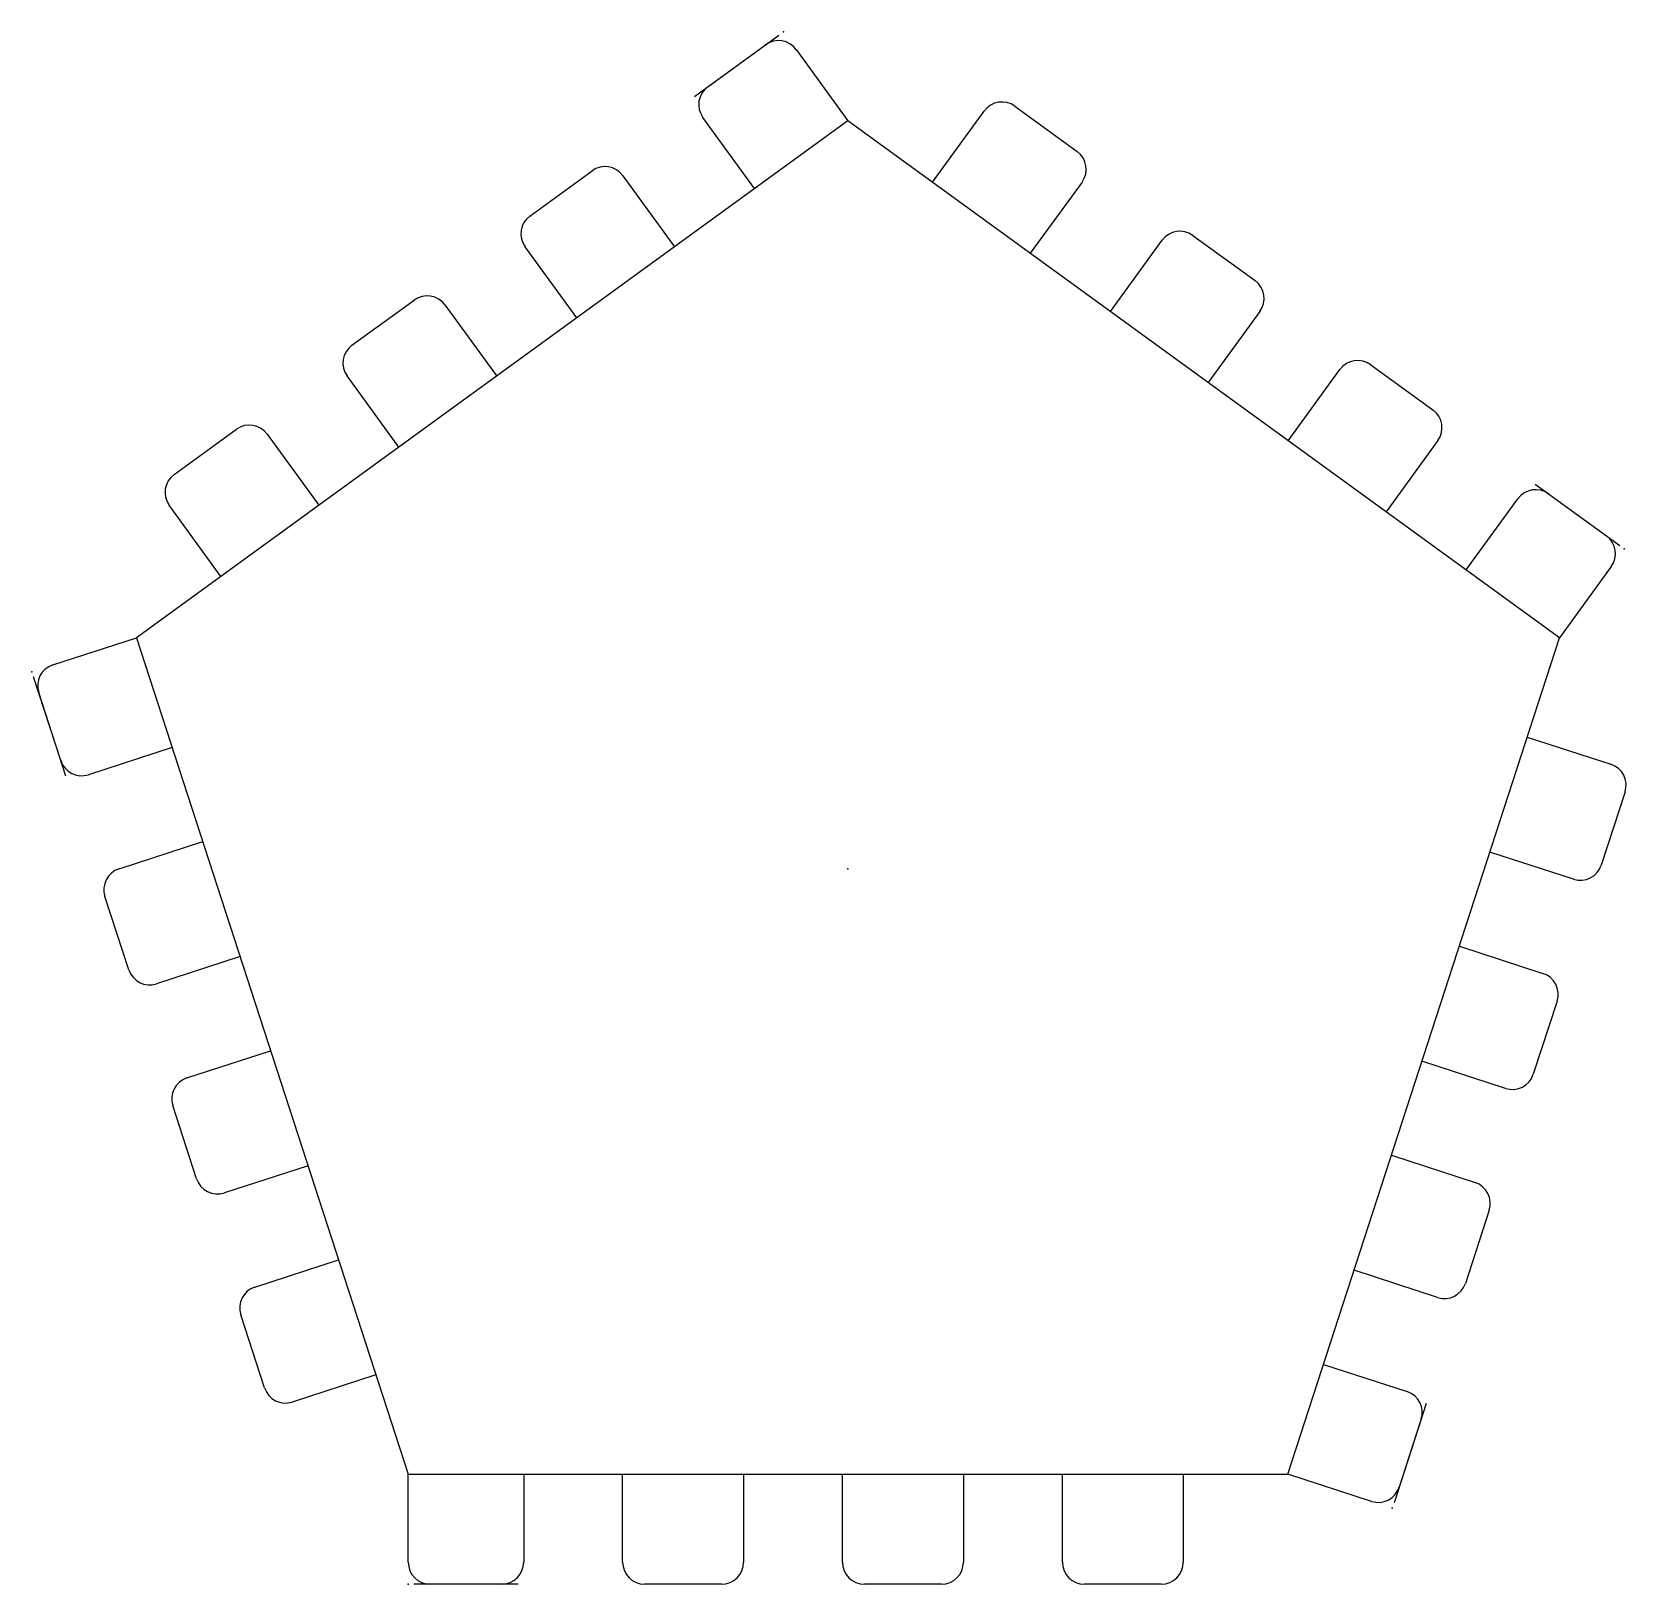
# Model space of a CAD drawing. Header units: centimetres. Extents: x -1.71 to 5.54, y -0.5 to 6.56.
import ezdxf

# ---------------------------------------------------------------- set-up
doc = ezdxf.new("R2010")
doc.units = ezdxf.units.CM
doc.header["$MEASUREMENT"] = 0
doc.layers.add('pentagon v2_Sketch1', color=7, linetype='Continuous')

msp = doc.modelspace()

# ---------------------------------------------------------------- linework, layer by layer
at = {"layer": 'pentagon v2_Sketch1'}
for p, q in [((1.3623, 6.3101), (1.6859, 6.5452)), ((1.3016, 6.266), (1.6252, 6.5011)), ((1.7649, 6.479), (2, 6.1554)), ((1.5753, 5.8468), (1.3402, 6.1704)), ((2.3843, 5.8762), (2.6194, 6.1998)), ((2.7591, 6.2219), (3.0422, 6.0162)), ((2, 6.1554), (-1.2361, 3.8042)), ((5.2361, 3.8042), (2, 6.1554)), ((0.5533, 5.7223), (0.8364, 5.928)), ((0.9761, 5.9059), (1.2112, 5.5823)), ((3.0644, 5.8765), (2.8292, 5.5529)), ((3.1933, 5.2884), (3.4284, 5.612)), ((3.5681, 5.6341), (3.8513, 5.4284)), ((0.7662, 5.259), (0.5311, 5.5826)), ((-0.2558, 5.1345), (0.0274, 5.3402)), ((0.1671, 5.3181), (0.4022, 4.9945)), ((3.8734, 5.2887), (3.6383, 4.9651)), ((4.0023, 4.7006), (4.2374, 5.0242)), ((4.3771, 5.0463), (4.6603, 4.8406)), ((-0.0428, 4.6712), (-0.2779, 4.9948)), ((-1.0648, 4.5467), (-0.7816, 4.7524)), ((-0.6419, 4.7303), (-0.4068, 4.4067)), ((4.6824, 4.7009), (4.4473, 4.3773)), ((5.1255, 4.5026), (5.4491, 4.2675)), ((4.8113, 4.1128), (5.0464, 4.4364)), ((5.1861, 4.4585), (5.5097, 4.2234)), ((-0.8518, 4.0834), (-1.0869, 4.407)), ((5.4712, 4.1278), (5.2361, 3.8042)), ((-1.6165, 3.6806), (-1.2361, 3.8042)), ((-1.2361, 3.8042), (0, 0)), ((4, 0), (5.2361, 3.8042)), ((-1.5803, 3.2455), (-1.7039, 3.6259)), ((-1.5571, 3.1742), (-1.6807, 3.5546)), ((5.0893, 3.3525), (5.4697, 3.2289)), ((-1.0738, 3.3049), (-1.4543, 3.1813)), ((5.5339, 3.1029), (5.4258, 2.77)), ((-1.3152, 2.7533), (-0.9348, 2.8769)), ((5.2997, 2.7058), (4.9193, 2.8294)), ((-1.2712, 2.2945), (-1.3794, 2.6273)), ((4.7803, 2.4014), (5.1607, 2.2778)), ((-0.7648, 2.3539), (-1.1452, 2.2303)), ((5.2249, 2.1518), (5.1167, 1.8189)), ((-1.0062, 1.8023), (-0.6258, 1.9259)), ((4.9907, 1.7547), (4.6103, 1.8783)), ((-0.9622, 1.3434), (-1.0704, 1.6763)), ((4.4713, 1.4504), (4.8517, 1.3268)), ((-0.4558, 1.4028), (-0.8362, 1.2792)), ((4.9159, 1.2007), (4.8077, 0.8679)), ((-0.6972, 0.8512), (-0.3167, 0.9748)), ((4.6817, 0.8037), (4.3013, 0.9273)), ((-0.6532, 0.3923), (-0.7614, 0.7252)), ((-0.1468, 0.4518), (-0.5272, 0.3281)), ((4.1622, 0.4993), (4.5427, 0.3757)), ((4.63, 0.321), (4.5064, -0.0594)), ((4.6069, 0.2497), (4.4833, -0.1307)), ((0, 0), (4, 0)), ((0, -0.4), (0, 0)), ((0, 0), (0.5, 0)), ((0.525, 0), (0.525, -0.4)), ((0.975, -0.4), (0.975, 0)), ((1.525, 0), (1.525, -0.4)), ((1.975, -0.4), (1.975, 0)), ((2.525, 0), (2.525, -0.4)), ((2.975, -0.4), (2.975, 0)), ((3.525, 0), (3.525, -0.4)), ((4.3804, -0.1236), (4, 0)), ((0.425, -0.5), (0.025, -0.5)), ((0.5, -0.5), (0.1, -0.5)), ((1.425, -0.5), (1.075, -0.5)), ((2.425, -0.5), (2.075, -0.5)), ((3.425, -0.5), (3.075, -0.5))]:
    msp.add_line(p, q, dxfattribs=at)
for centre, start, end in [((1.684, 6.4202), 36, 126), ((1.4211, 6.2292), 126, 216), ((2.7003, 6.141), 54, 144), ((0.8952, 5.8471), 36, 126), ((2.9835, 5.9353), 324, 54), ((0.612, 5.6414), 126, 216), ((3.5093, 5.5532), 54, 144), ((3.7925, 5.3475), 324, 54), ((0.0862, 5.2593), 36, 126), ((-0.197, 5.0536), 126, 216), ((4.3183, 4.9654), 54, 144), ((4.6015, 4.7597), 324, 54), ((-0.7228, 4.6715), 36, 126), ((-1.006, 4.4658), 126, 216), ((5.1273, 4.3776), 54, 144), ((5.3903, 4.1866), 324, 54), ((-1.5856, 3.5855), 108, 198), ((-1.4852, 3.2764), 198, 288), ((5.4388, 3.1338), 342, 72), ((5.3306, 2.8009), 252, 342), ((-1.2843, 2.6582), 108, 198), ((-1.1761, 2.3254), 198, 288), ((5.1298, 2.1827), 342, 72), ((5.0216, 1.8498), 252, 342), ((-0.9753, 1.7072), 108, 198), ((-0.8671, 1.3743), 198, 288), ((4.8208, 1.2316), 342, 72), ((-0.6663, 0.7561), 108, 198), ((4.7126, 0.8988), 252, 342), ((-0.5581, 0.4233), 198, 288), ((4.5118, 0.2806), 342, 72), ((4.4113, -0.0285), 252, 342), ((0.1, -0.4), 180, 270), ((0.425, -0.4), 270, 360), ((1.075, -0.4), 180, 270), ((1.425, -0.4), 270, 360), ((2.075, -0.4), 180, 270), ((2.425, -0.4), 270, 360), ((3.075, -0.4), 180, 270), ((3.425, -0.4), 270, 360)]:
    msp.add_arc(centre, 0.1, start, end, dxfattribs=at)
for p in [(1.7061, 6.5599), (5.53, 4.2087), (-1.7116, 3.6497), (2, 2.7528), (0, 0), (4.4755, -0.1545), (0, -0.5)]:
    msp.add_point(p, dxfattribs=at)

doc.saveas('drawing.dxf')
